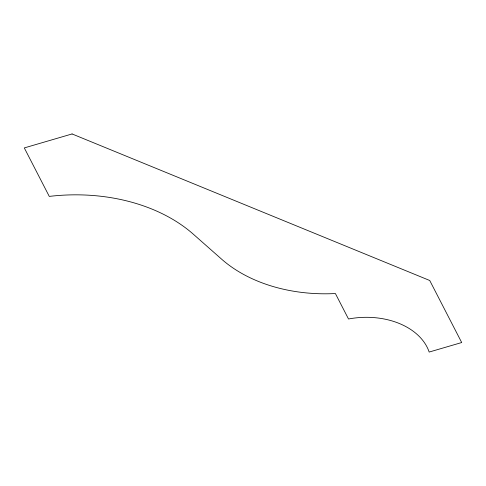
<?xml version="1.0" encoding="UTF-8"?>
<svg xmlns="http://www.w3.org/2000/svg" width="486" height="486" viewBox="0 0 486 486"><rect width="100%" height="100%" fill="white"/><g stroke="black" fill="none" stroke-linecap="round" stroke-linejoin="round"><path stroke-width="0.73" d="M72.074 133.948L24.3 147.92L49.274 196.399A159.396 112.709 -4.4 0 1 193.282 234.161L221.659 259.202A140.235 99.162 -4.4 0 0 335.389 293.532L348.511 318.998A68.319 48.308 -4.4 0 1 429.174 352.052L461.7 342.539L429.733 280.495L72.074 133.948"/></g></svg>
